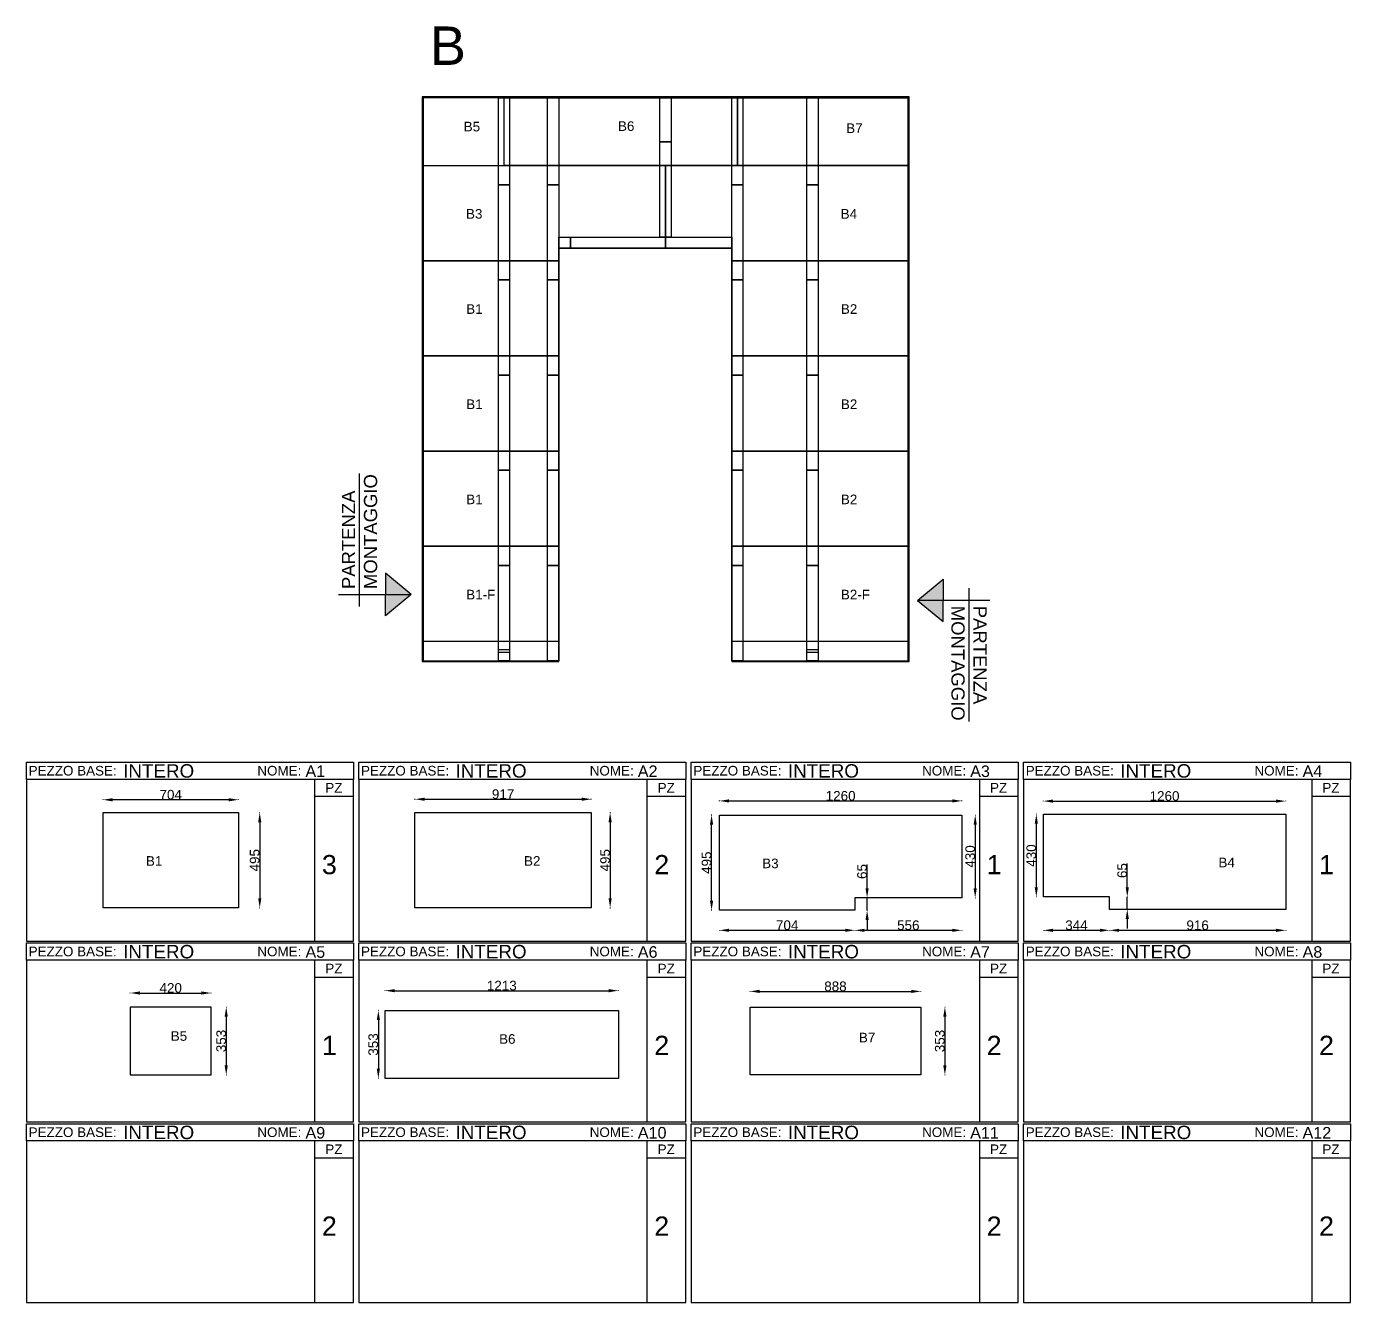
# Model space of a CAD drawing. Header units: millimetres. Extents: x -21857 to 52219, y -34656 to 2347.
# Drawn here: x -13367 to -6482, y -12373 to -5737 of the extents above; entities that cross this region are included whole.
import ezdxf

# ---------------------------------------------------------------- set-up
doc = ezdxf.new("R2010")
doc.units = ezdxf.units.MM
for name, color, linetype in [('- QUOTE', 7, 'Continuous'), ('DISTINTA PRODUZIONE', 7, 'Continuous'), ('FINESTRA', 7, 'Continuous'), ('NOTE TECNICHE', 7, 'Continuous'), ('OFFSET', 2, 'Continuous'), ('PERIMETRO', 1, 'Continuous')]:
    doc.layers.add(name, color=color, linetype=linetype)
for name, color, linetype, true_color in [('MURALI', 7, 'Continuous', 0x766a5e), ('PEZZI SU MISURA', 7, 'Continuous', 0xbb1e10), ('TABELLE TAGLIO', 7, 'Continuous', 0x7f868a)]:
    doc.layers.add(name, color=color, linetype=linetype, true_color=true_color)
doc.styles.get("Standard").update_dxf_attribs({"font": 'arial.ttf'})
doc.dimstyles.new('ISO-25', dxfattribs={"dimtxt": 50, "dimasz": 50, "dimexe": 1.25, "dimexo": 0.625, "dimtad": 1, "dimdec": 0, "dimtxsty": 'Standard', "dimcen": 2.5, "dimadec": 0, "dimazin": 0, "dimtfac": 1, "dimtdec": 0, "dimtmove": 0, "dimatfit": 3, "dimfxl": 1, "dimfxlon": 1, "dimarcsym": 0})

# ---------------------------------------------------------------- blocks, each defined once
blk = doc.blocks.new('TABELLA PEZZI')
at = {"layer": 'TABELLE TAGLIO'}
for points in [[(0, 0), (0, 90), (1700, 90), (1700, 0), (0, 0)], [(1500, -840), (1700, -840), (1700, 0), (1500, 0)], [(1700, -89), (1500, -89)]]:
    blk.add_lwpolyline(points, dxfattribs=at)
blk.add_lwpolyline([(0, -840), (1500, -840), (1500, 0), (0, 0)], close=True, dxfattribs=at)
for tag, p, height in [('DERIVAZIONE', (502.7, 9.7), 70), ('NOME', (1450.6, 12.9), 60), ('QUANTITA', (1536.1, -492.7), 100)]:
    blk.add_attdef(tag, p, '', height=height)
for s, p in [('PEZZO BASE:', (11.3, 20.7)), ('NOME:', (1200.4, 20.7)), ('PZ', (1553.8, -68.1))]:
    blk.add_text(s, height=50, dxfattribs=at).set_placement(p)
blk = doc.blocks.new('*D58')
at = {"layer": '- QUOTE', "color": 0, "lineweight": -2, "transparency": 16777216}
for p, q in [((-12968.8, -9759.6), (-12968.8, -9757.3)), ((-12314.8, -9758.6), (-12918.8, -9758.6)), ((-12264.8, -9759.6), (-12264.8, -9757.3))]:
    blk.add_line(p, q, dxfattribs=at)
at = {"layer": '- QUOTE', "color": 0, "transparency": 16777216}
for points in [[(-12918.8, -9750.2), (-12918.8, -9766.9), (-12968.8, -9758.6)], [(-12314.8, -9750.2), (-12314.8, -9766.9), (-12264.8, -9758.6)]]:
    blk.add_solid(points, dxfattribs=at)
at = {"layer": 'Defpoints', "color": 0, "transparency": 16777216}
for p in [(-12968.8, -9758.6), (-12968.8, -9825.6), (-12264.8, -9825.6)]:
    blk.add_point(p, dxfattribs=at)
at = {"layer": '- QUOTE', "color": 0, "transparency": 16777216, "insert": (-12616.8, -9732.4), "char_height": 50, "attachment_point": 5}
blk.add_mtext('704', dxfattribs=at)
blk = doc.blocks.new('*D59')
at = {"layer": '- QUOTE', "color": 0, "lineweight": -2, "transparency": 16777216}
for p, q in [((-12154.9, -9825.6), (-12152.7, -9825.6)), ((-12153.9, -9875.6), (-12153.9, -10270.6)), ((-12154.9, -10320.6), (-12152.7, -10320.6))]:
    blk.add_line(p, q, dxfattribs=at)
at = {"layer": '- QUOTE', "color": 0, "transparency": 16777216}
for points in [[(-12162.2, -9875.6), (-12145.6, -9875.6), (-12153.9, -9825.6)], [(-12162.2, -10270.6), (-12145.6, -10270.6), (-12153.9, -10320.6)]]:
    blk.add_solid(points, dxfattribs=at)
at = {"layer": 'Defpoints', "color": 0, "transparency": 16777216}
for p in [(-12264.8, -9825.6), (-12264.8, -10320.6), (-12153.9, -10320.6)]:
    blk.add_point(p, dxfattribs=at)
at = {"layer": '- QUOTE', "color": 0, "transparency": 16777216, "insert": (-12180.1, -10073.1), "char_height": 50, "attachment_point": 5, "rotation": 90}
blk.add_mtext('495', dxfattribs=at)
blk = doc.blocks.new('*D60')
at = {"layer": '- QUOTE', "color": 0, "lineweight": -2, "transparency": 16777216}
for p, q in [((-11347.1, -9756.7), (-11347.1, -9754.5)), ((-11297.1, -9755.7), (-10480.1, -9755.7)), ((-10430.1, -9756.7), (-10430.1, -9754.5))]:
    blk.add_line(p, q, dxfattribs=at)
at = {"layer": '- QUOTE', "color": 0, "transparency": 16777216}
for points in [[(-11297.1, -9747.4), (-11297.1, -9764), (-11347.1, -9755.7)], [(-10480.1, -9747.4), (-10480.1, -9764), (-10430.1, -9755.7)]]:
    blk.add_solid(points, dxfattribs=at)
at = {"layer": 'Defpoints', "color": 0, "transparency": 16777216}
for p in [(-10430.1, -9755.7), (-11347.1, -9825.6), (-10430.1, -9825.6)]:
    blk.add_point(p, dxfattribs=at)
at = {"layer": '- QUOTE', "color": 0, "transparency": 16777216, "insert": (-10888.6, -9729.6), "char_height": 50, "attachment_point": 5}
blk.add_mtext('917', dxfattribs=at)
blk = doc.blocks.new('*D61')
at = {"layer": '- QUOTE', "color": 0, "lineweight": -2, "transparency": 16777216}
for p, q in [((-10333, -9825.6), (-10330.7, -9825.6)), ((-10332, -9875.6), (-10332, -10270.6)), ((-10333, -10320.6), (-10330.7, -10320.6))]:
    blk.add_line(p, q, dxfattribs=at)
at = {"layer": '- QUOTE', "color": 0, "transparency": 16777216}
for points in [[(-10340.3, -9875.6), (-10323.6, -9875.6), (-10332, -9825.6)], [(-10340.3, -10270.6), (-10323.6, -10270.6), (-10332, -10320.6)]]:
    blk.add_solid(points, dxfattribs=at)
at = {"layer": 'Defpoints', "color": 0, "transparency": 16777216}
for p in [(-10430.1, -9825.6), (-10430.1, -10320.6), (-10332, -10320.6)]:
    blk.add_point(p, dxfattribs=at)
at = {"layer": '- QUOTE', "color": 0, "transparency": 16777216, "insert": (-10358.1, -10073.1), "char_height": 50, "attachment_point": 5, "rotation": 90}
blk.add_mtext('495', dxfattribs=at)
blk = doc.blocks.new('*D62')
at = {"layer": '- QUOTE', "color": 0, "lineweight": -2, "transparency": 16777216}
for p, q in [((-9763.5, -9765.5), (-9763.5, -9763.2)), ((-9713.5, -9764.5), (-8553.5, -9764.5)), ((-8503.5, -9765.5), (-8503.5, -9763.2))]:
    blk.add_line(p, q, dxfattribs=at)
at = {"layer": '- QUOTE', "color": 0, "transparency": 16777216}
for points in [[(-9713.5, -9756.1), (-9713.5, -9772.8), (-9763.5, -9764.5)], [(-8553.5, -9756.1), (-8553.5, -9772.8), (-8503.5, -9764.5)]]:
    blk.add_solid(points, dxfattribs=at)
at = {"layer": 'Defpoints', "color": 0, "transparency": 16777216}
for p in [(-8503.5, -9764.5), (-9763.5, -9838.3), (-8503.5, -9838.3)]:
    blk.add_point(p, dxfattribs=at)
at = {"layer": '- QUOTE', "color": 0, "transparency": 16777216, "insert": (-9133.5, -9738.3), "char_height": 50, "attachment_point": 5}
blk.add_mtext('1260', dxfattribs=at)
blk = doc.blocks.new('*D63')
at = {"layer": '- QUOTE', "color": 0, "lineweight": -2, "transparency": 16777216}
for p, q in [((-8434.7, -9838.3), (-8432.5, -9838.3)), ((-8433.7, -9888.3), (-8433.7, -10218.3)), ((-8434.7, -10268.3), (-8432.5, -10268.3))]:
    blk.add_line(p, q, dxfattribs=at)
at = {"layer": '- QUOTE', "color": 0, "transparency": 16777216}
for points in [[(-8442.1, -9888.3), (-8425.4, -9888.3), (-8433.7, -9838.3)], [(-8442.1, -10218.3), (-8425.4, -10218.3), (-8433.7, -10268.3)]]:
    blk.add_solid(points, dxfattribs=at)
at = {"layer": 'Defpoints', "color": 0, "transparency": 16777216}
for p in [(-8503.5, -9838.3), (-8503.5, -10268.3), (-8433.7, -10268.3)]:
    blk.add_point(p, dxfattribs=at)
at = {"layer": '- QUOTE', "color": 0, "transparency": 16777216, "insert": (-8459.9, -10053.3), "char_height": 50, "attachment_point": 5, "rotation": 90}
blk.add_mtext('430', dxfattribs=at)
blk = doc.blocks.new('*D64')
at = {"layer": '- QUOTE', "color": 0, "lineweight": -2, "transparency": 16777216}
for p, q in [((-9803.7, -9838.3), (-9805.9, -9838.3)), ((-9804.7, -10283.3), (-9804.7, -9888.3)), ((-9803.7, -10333.3), (-9805.9, -10333.3))]:
    blk.add_line(p, q, dxfattribs=at)
at = {"layer": '- QUOTE', "color": 0, "transparency": 16777216}
for points in [[(-9813, -9888.3), (-9796.3, -9888.3), (-9804.7, -9838.3)], [(-9813, -10283.3), (-9796.3, -10283.3), (-9804.7, -10333.3)]]:
    blk.add_solid(points, dxfattribs=at)
at = {"layer": 'Defpoints', "color": 0, "transparency": 16777216}
for p in [(-9804.7, -9838.3), (-9763.5, -9838.3), (-9763.5, -10333.3)]:
    blk.add_point(p, dxfattribs=at)
at = {"layer": '- QUOTE', "color": 0, "transparency": 16777216, "insert": (-9830.8, -10085.8), "char_height": 50, "attachment_point": 5, "rotation": 90}
blk.add_mtext('495', dxfattribs=at)
blk = doc.blocks.new('*D65')
at = {"layer": '- QUOTE', "color": 0, "lineweight": -2, "transparency": 16777216}
for p, q in [((-9763.5, -10436.4), (-9763.5, -10438.6)), ((-9713.5, -10437.4), (-9109.5, -10437.4)), ((-9059.5, -10436.4), (-9059.5, -10438.6))]:
    blk.add_line(p, q, dxfattribs=at)
at = {"layer": '- QUOTE', "color": 0, "transparency": 16777216}
for points in [[(-9713.5, -10429), (-9713.5, -10445.7), (-9763.5, -10437.4)], [(-9109.5, -10429), (-9109.5, -10445.7), (-9059.5, -10437.4)]]:
    blk.add_solid(points, dxfattribs=at)
at = {"layer": 'Defpoints', "color": 0, "transparency": 16777216}
for p in [(-9763.5, -10333.3), (-9059.5, -10333.3), (-9059.5, -10437.4)]:
    blk.add_point(p, dxfattribs=at)
at = {"layer": '- QUOTE', "color": 0, "transparency": 16777216, "insert": (-9411.5, -10411.2), "char_height": 50, "attachment_point": 5}
blk.add_mtext('704', dxfattribs=at)
blk = doc.blocks.new('*D66')
at = {"layer": '- QUOTE', "color": 0, "lineweight": -2, "transparency": 16777216}
for p, q in [((-8995.9, -10218.3), (-8995.9, -10094.8)), ((-8996.9, -10268.3), (-8994.6, -10268.3)), ((-8995.9, -10333.3), (-8995.9, -10268.3)), ((-8996.9, -10333.3), (-8994.6, -10333.3)), ((-8995.9, -10383.3), (-8995.9, -10433.3))]:
    blk.add_line(p, q, dxfattribs=at)
at = {"layer": '- QUOTE', "color": 0, "transparency": 16777216}
for points in [[(-9004.2, -10218.3), (-8987.5, -10218.3), (-8995.9, -10268.3)], [(-9004.2, -10383.3), (-8987.5, -10383.3), (-8995.9, -10333.3)]]:
    blk.add_solid(points, dxfattribs=at)
at = {"layer": 'Defpoints', "color": 0, "transparency": 16777216}
for p in [(-9059.5, -10268.3), (-8995.9, -10268.3), (-9059.5, -10333.3)]:
    blk.add_point(p, dxfattribs=at)
at = {"layer": '- QUOTE', "color": 0, "transparency": 16777216, "insert": (-9022, -10131.6), "char_height": 50, "attachment_point": 5, "rotation": 90}
blk.add_mtext('65', dxfattribs=at)
blk = doc.blocks.new('*D67')
at = {"layer": '- QUOTE', "color": 0, "lineweight": -2, "transparency": 16777216}
for p, q in [((-9059.5, -10436.5), (-9059.5, -10438.8)), ((-9009.5, -10437.5), (-8553.5, -10437.5)), ((-8503.5, -10436.5), (-8503.5, -10438.8))]:
    blk.add_line(p, q, dxfattribs=at)
at = {"layer": '- QUOTE', "color": 0, "transparency": 16777216}
for points in [[(-9009.5, -10429.2), (-9009.5, -10445.8), (-9059.5, -10437.5)], [(-8553.5, -10429.2), (-8553.5, -10445.8), (-8503.5, -10437.5)]]:
    blk.add_solid(points, dxfattribs=at)
at = {"layer": 'Defpoints', "color": 0, "transparency": 16777216}
for p in [(-9059.5, -10268.3), (-8503.5, -10268.3), (-8503.5, -10437.5)]:
    blk.add_point(p, dxfattribs=at)
at = {"layer": '- QUOTE', "color": 0, "transparency": 16777216, "insert": (-8781.5, -10411.4), "char_height": 50, "attachment_point": 5}
blk.add_mtext('556', dxfattribs=at)
blk = doc.blocks.new('*D68')
at = {"layer": '- QUOTE', "color": 0, "lineweight": -2, "transparency": 16777216}
for p, q in [((-8079.3, -9766.5), (-8079.3, -9764.2)), ((-8029.3, -9765.5), (-6869.3, -9765.5)), ((-6819.3, -9766.5), (-6819.3, -9764.2))]:
    blk.add_line(p, q, dxfattribs=at)
at = {"layer": '- QUOTE', "color": 0, "transparency": 16777216}
for points in [[(-8029.3, -9757.1), (-8029.3, -9773.8), (-8079.3, -9765.5)], [(-6869.3, -9757.1), (-6869.3, -9773.8), (-6819.3, -9765.5)]]:
    blk.add_solid(points, dxfattribs=at)
at = {"layer": 'Defpoints', "color": 0, "transparency": 16777216}
for p in [(-6819.3, -9765.5), (-8079.3, -9833.6), (-6819.3, -9833.6)]:
    blk.add_point(p, dxfattribs=at)
at = {"layer": '- QUOTE', "color": 0, "transparency": 16777216, "insert": (-7449.3, -9739.3), "char_height": 50, "attachment_point": 5}
blk.add_mtext('1260', dxfattribs=at)
blk = doc.blocks.new('*D69')
at = {"layer": '- QUOTE', "color": 0, "lineweight": -2, "transparency": 16777216}
for p, q in [((-8115, -9833.6), (-8117.3, -9833.6)), ((-8116, -9883.6), (-8116, -10213.6)), ((-8115, -10263.6), (-8117.3, -10263.6))]:
    blk.add_line(p, q, dxfattribs=at)
at = {"layer": '- QUOTE', "color": 0, "transparency": 16777216}
for points in [[(-8124.4, -9883.6), (-8107.7, -9883.6), (-8116, -9833.6)], [(-8124.4, -10213.6), (-8107.7, -10213.6), (-8116, -10263.6)]]:
    blk.add_solid(points, dxfattribs=at)
at = {"layer": 'Defpoints', "color": 0, "transparency": 16777216}
for p in [(-8079.3, -9833.6), (-8116, -10263.6), (-8079.3, -10263.6)]:
    blk.add_point(p, dxfattribs=at)
at = {"layer": '- QUOTE', "color": 0, "transparency": 16777216, "insert": (-8142.2, -10048.6), "char_height": 50, "attachment_point": 5, "rotation": 90}
blk.add_mtext('430', dxfattribs=at)
blk = doc.blocks.new('*D70')
at = {"layer": '- QUOTE', "color": 0, "lineweight": -2, "transparency": 16777216}
for p, q in [((-8079.3, -10436.5), (-8079.3, -10438.8)), ((-8029.3, -10437.5), (-7785.3, -10437.5)), ((-7735.3, -10436.5), (-7735.3, -10438.8))]:
    blk.add_line(p, q, dxfattribs=at)
at = {"layer": '- QUOTE', "color": 0, "transparency": 16777216}
for points in [[(-8029.3, -10429.2), (-8029.3, -10445.8), (-8079.3, -10437.5)], [(-7785.3, -10429.2), (-7785.3, -10445.8), (-7735.3, -10437.5)]]:
    blk.add_solid(points, dxfattribs=at)
at = {"layer": 'Defpoints', "color": 0, "transparency": 16777216}
for p in [(-8079.3, -10263.6), (-7735.3, -10263.6), (-7735.3, -10437.5)]:
    blk.add_point(p, dxfattribs=at)
at = {"layer": '- QUOTE', "color": 0, "transparency": 16777216, "insert": (-7907.3, -10411.3), "char_height": 50, "attachment_point": 5}
blk.add_mtext('344', dxfattribs=at)
blk = doc.blocks.new('*D71')
at = {"layer": '- QUOTE', "color": 0, "lineweight": -2, "transparency": 16777216}
for p, q in [((-7643.1, -10213.6), (-7643.1, -10090.1)), ((-7644.1, -10263.6), (-7641.8, -10263.6)), ((-7643.1, -10328.6), (-7643.1, -10263.6)), ((-7644.1, -10328.6), (-7641.8, -10328.6)), ((-7643.1, -10378.6), (-7643.1, -10428.6))]:
    blk.add_line(p, q, dxfattribs=at)
at = {"layer": '- QUOTE', "color": 0, "transparency": 16777216}
for points in [[(-7651.4, -10213.6), (-7634.7, -10213.6), (-7643.1, -10263.6)], [(-7651.4, -10378.6), (-7634.7, -10378.6), (-7643.1, -10328.6)]]:
    blk.add_solid(points, dxfattribs=at)
at = {"layer": 'Defpoints', "color": 0, "transparency": 16777216}
for p in [(-7735.3, -10263.6), (-7643.1, -10263.6), (-7735.3, -10328.6)]:
    blk.add_point(p, dxfattribs=at)
at = {"layer": '- QUOTE', "color": 0, "transparency": 16777216, "insert": (-7669.2, -10126.8), "char_height": 50, "attachment_point": 5, "rotation": 90}
blk.add_mtext('65', dxfattribs=at)
blk = doc.blocks.new('*D72')
at = {"layer": '- QUOTE', "color": 0, "lineweight": -2, "transparency": 16777216}
for p, q in [((-7735.3, -10436.5), (-7735.3, -10438.8)), ((-7685.3, -10437.5), (-6869.3, -10437.5)), ((-6819.3, -10436.5), (-6819.3, -10438.8))]:
    blk.add_line(p, q, dxfattribs=at)
at = {"layer": '- QUOTE', "color": 0, "transparency": 16777216}
for points in [[(-7685.3, -10429.2), (-7685.3, -10445.8), (-7735.3, -10437.5)], [(-6869.3, -10429.2), (-6869.3, -10445.8), (-6819.3, -10437.5)]]:
    blk.add_solid(points, dxfattribs=at)
at = {"layer": 'Defpoints', "color": 0, "transparency": 16777216}
for p in [(-7735.3, -10328.6), (-6819.3, -10328.6), (-6819.3, -10437.5)]:
    blk.add_point(p, dxfattribs=at)
at = {"layer": '- QUOTE', "color": 0, "transparency": 16777216, "insert": (-7277.3, -10411.4), "char_height": 50, "attachment_point": 5}
blk.add_mtext('916', dxfattribs=at)
blk = doc.blocks.new('*D73')
at = {"layer": '- QUOTE', "color": 0, "lineweight": -2, "transparency": 16777216}
for p, q in [((-12826.8, -10764.5), (-12826.8, -10762.3)), ((-12776.8, -10763.5), (-12456.8, -10763.5)), ((-12406.8, -10764.5), (-12406.8, -10762.3))]:
    blk.add_line(p, q, dxfattribs=at)
at = {"layer": '- QUOTE', "color": 0, "transparency": 16777216}
for points in [[(-12776.8, -10755.2), (-12776.8, -10771.8), (-12826.8, -10763.5)], [(-12456.8, -10755.2), (-12456.8, -10771.8), (-12406.8, -10763.5)]]:
    blk.add_solid(points, dxfattribs=at)
at = {"layer": 'Defpoints', "color": 0, "transparency": 16777216}
for p in [(-12406.8, -10763.5), (-12826.8, -10836.6), (-12406.8, -10836.6)]:
    blk.add_point(p, dxfattribs=at)
at = {"layer": '- QUOTE', "color": 0, "transparency": 16777216, "insert": (-12616.8, -10737.4), "char_height": 50, "attachment_point": 5}
blk.add_mtext('420', dxfattribs=at)
blk = doc.blocks.new('*D74')
at = {"layer": '- QUOTE', "color": 0, "lineweight": -2, "transparency": 16777216}
for p, q in [((-12329.2, -10836.6), (-12326.9, -10836.6)), ((-12328.2, -10886.6), (-12328.2, -11139.6)), ((-12329.2, -11189.6), (-12326.9, -11189.6))]:
    blk.add_line(p, q, dxfattribs=at)
at = {"layer": '- QUOTE', "color": 0, "transparency": 16777216}
for points in [[(-12336.5, -10886.6), (-12319.9, -10886.6), (-12328.2, -10836.6)], [(-12336.5, -11139.6), (-12319.9, -11139.6), (-12328.2, -11189.6)]]:
    blk.add_solid(points, dxfattribs=at)
at = {"layer": 'Defpoints', "color": 0, "transparency": 16777216}
for p in [(-12406.8, -10836.6), (-12406.8, -11189.6), (-12328.2, -11189.6)]:
    blk.add_point(p, dxfattribs=at)
at = {"layer": '- QUOTE', "color": 0, "transparency": 16777216, "insert": (-12354.4, -11013.1), "char_height": 50, "attachment_point": 5, "rotation": 90}
blk.add_mtext('353', dxfattribs=at)
blk = doc.blocks.new('*D75')
at = {"layer": '- QUOTE', "color": 0, "lineweight": -2, "transparency": 16777216}
for p, q in [((-11501.8, -10752.3), (-11501.8, -10750.1)), ((-11451.8, -10751.3), (-10338.8, -10751.3)), ((-10288.8, -10752.3), (-10288.8, -10750.1))]:
    blk.add_line(p, q, dxfattribs=at)
at = {"layer": '- QUOTE', "color": 0, "transparency": 16777216}
for points in [[(-11451.8, -10743), (-11451.8, -10759.7), (-11501.8, -10751.3)], [(-10338.8, -10743), (-10338.8, -10759.7), (-10288.8, -10751.3)]]:
    blk.add_solid(points, dxfattribs=at)
at = {"layer": 'Defpoints', "color": 0, "transparency": 16777216}
for p in [(-10288.8, -10751.3), (-11501.8, -10854.7), (-10288.8, -10854.7)]:
    blk.add_point(p, dxfattribs=at)
at = {"layer": '- QUOTE', "color": 0, "transparency": 16777216, "insert": (-10895.3, -10725.2), "char_height": 50, "attachment_point": 5}
blk.add_mtext('1213', dxfattribs=at)
blk = doc.blocks.new('*D76')
at = {"layer": '- QUOTE', "color": 0, "lineweight": -2, "transparency": 16777216}
for p, q in [((-11536.2, -10854.7), (-11538.5, -10854.7)), ((-11537.2, -10904.7), (-11537.2, -11157.7)), ((-11536.2, -11207.7), (-11538.5, -11207.7))]:
    blk.add_line(p, q, dxfattribs=at)
at = {"layer": '- QUOTE', "color": 0, "transparency": 16777216}
for points in [[(-11545.6, -10904.7), (-11528.9, -10904.7), (-11537.2, -10854.7)], [(-11545.6, -11157.7), (-11528.9, -11157.7), (-11537.2, -11207.7)]]:
    blk.add_solid(points, dxfattribs=at)
at = {"layer": 'Defpoints', "color": 0, "transparency": 16777216}
for p in [(-11501.8, -10854.7), (-11537.2, -11207.7), (-11501.8, -11207.7)]:
    blk.add_point(p, dxfattribs=at)
at = {"layer": '- QUOTE', "color": 0, "transparency": 16777216, "insert": (-11563.4, -11031.2), "char_height": 50, "attachment_point": 5, "rotation": 90}
blk.add_mtext('353', dxfattribs=at)
blk = doc.blocks.new('*D77')
at = {"layer": '- QUOTE', "color": 0, "lineweight": -2, "transparency": 16777216}
for p, q in [((-9604.4, -10756.1), (-9604.4, -10753.8)), ((-9554.4, -10755.1), (-8766.4, -10755.1)), ((-8716.4, -10756.1), (-8716.4, -10753.8))]:
    blk.add_line(p, q, dxfattribs=at)
at = {"layer": '- QUOTE', "color": 0, "transparency": 16777216}
for points in [[(-9554.4, -10746.8), (-9554.4, -10763.4), (-9604.4, -10755.1)], [(-8766.4, -10746.8), (-8766.4, -10763.4), (-8716.4, -10755.1)]]:
    blk.add_solid(points, dxfattribs=at)
at = {"layer": 'Defpoints', "color": 0, "transparency": 16777216}
for p in [(-8716.4, -10755.1), (-9604.4, -10836.6), (-8716.4, -10836.6)]:
    blk.add_point(p, dxfattribs=at)
at = {"layer": '- QUOTE', "color": 0, "transparency": 16777216, "insert": (-9160.4, -10728.9), "char_height": 50, "attachment_point": 5}
blk.add_mtext('888', dxfattribs=at)
blk = doc.blocks.new('*D78')
at = {"layer": '- QUOTE', "color": 0, "lineweight": -2, "transparency": 16777216}
for p, q in [((-8592.4, -10836.6), (-8590.2, -10836.6)), ((-8591.4, -10886.6), (-8591.4, -11139.6)), ((-8592.4, -11189.6), (-8590.2, -11189.6))]:
    blk.add_line(p, q, dxfattribs=at)
at = {"layer": '- QUOTE', "color": 0, "transparency": 16777216}
for points in [[(-8599.7, -10886.6), (-8583.1, -10886.6), (-8591.4, -10836.6)], [(-8599.7, -11139.6), (-8583.1, -11139.6), (-8591.4, -11189.6)]]:
    blk.add_solid(points, dxfattribs=at)
at = {"layer": 'Defpoints', "color": 0, "transparency": 16777216}
for p in [(-8716.4, -10836.6), (-8716.4, -11189.6), (-8591.4, -11189.6)]:
    blk.add_point(p, dxfattribs=at)
at = {"layer": '- QUOTE', "color": 0, "transparency": 16777216, "insert": (-8617.6, -11013.1), "char_height": 50, "attachment_point": 5, "rotation": 90}
blk.add_mtext('353', dxfattribs=at)
blk = doc.blocks.new('PARTENZA MONTAGGIO')
at = {"layer": 'NOTE TECNICHE'}
h = blk.add_hatch(color=3, dxfattribs=at)
h.dxf.hatch_style = 1
h.paths.add_polyline_path([(29.6, -347), (116.6, -274.7), (29.6, -274.7)])
h.paths.add_polyline_path([(29.6, -274.7), (116.6, -274.7), (29.6, -202.4)])
at = {"layer": 'NOTE TECNICHE', "color": 3}
for points in [[(-58.3, -315.9), (-58.3, 137.3)], [(-129.7, -274.7), (116.6, -274.7), (29.6, -202.4), (29.6, -274.7)], [(-129.7, -274.7), (116.6, -274.7), (29.6, -347), (29.6, -274.7)]]:
    blk.add_lwpolyline(points, dxfattribs=at)
at = {"layer": 'NOTE TECNICHE', "insert": (-118.7, -256.3), "char_height": 45, "attachment_point": 1, "rotation": 90}
blk.add_mtext_dynamic_manual_height_columns('PARTENZA MONTAGGIO', width=465.264, gutter_width=2326.3, heights=[0], dxfattribs=at)

msp = doc.modelspace()

# ---------------------------------------------------------------- linework, layer by layer
at = {"layer": 'MURALI'}
for points in [[(-10912.5, -6107.3), (-10854.5, -6107.3), (-10854.5, -6560.3), (-10912.5, -6560.3)], [(-10657.5, -6107.3), (-10599.5, -6107.3), (-10599.5, -6560.3), (-10657.5, -6560.3)], [(-10014.9, -6337.3), (-10072.9, -6337.3), (-10072.9, -6107.3), (-10014.9, -6107.3)], [(-9699.5, -6107.3), (-9641.5, -6107.3), (-9641.5, -6560.3), (-9699.5, -6560.3)], [(-9308.5, -6107.3), (-9250.5, -6107.3), (-9250.5, -6560.3), (-9308.5, -6560.3)], [(-10014.9, -6832.3), (-10072.9, -6832.3), (-10072.9, -6337.3), (-10014.9, -6337.3)], [(-10912.5, -6560.3), (-10854.5, -6560.3), (-10854.5, -7055.3), (-10912.5, -7055.3)], [(-10657.5, -6560.3), (-10599.5, -6560.3), (-10599.5, -7055.3), (-10657.5, -7055.3)], [(-9699.5, -6560.3), (-9641.5, -6560.3), (-9641.5, -7055.3), (-9699.5, -7055.3)], [(-9308.5, -6560.3), (-9250.5, -6560.3), (-9250.5, -7055.3), (-9308.5, -7055.3)], [(-10599.5, -6890.3), (-10599.5, -6832.3), (-10538.5, -6832.3), (-10538.5, -6890.3)], [(-10538.5, -6890.3), (-10538.5, -6832.3), (-10043.5, -6832.3), (-10043.5, -6890.3)], [(-10043.5, -6890.3), (-10043.5, -6832.3), (-9699.5, -6832.3), (-9699.5, -6890.3)], [(-10912.5, -7055.3), (-10854.5, -7055.3), (-10854.5, -7550.3), (-10912.5, -7550.3)], [(-10657.5, -7055.3), (-10599.5, -7055.3), (-10599.5, -7550.3), (-10657.5, -7550.3)], [(-9699.5, -7055.3), (-9641.5, -7055.3), (-9641.5, -7550.3), (-9699.5, -7550.3)], [(-9308.5, -7055.3), (-9250.5, -7055.3), (-9250.5, -7550.3), (-9308.5, -7550.3)], [(-10912.5, -7550.3), (-10854.5, -7550.3), (-10854.5, -8045.3), (-10912.5, -8045.3)], [(-10657.5, -7550.3), (-10599.5, -7550.3), (-10599.5, -8045.3), (-10657.5, -8045.3)], [(-9699.5, -7550.3), (-9641.5, -7550.3), (-9641.5, -8045.3), (-9699.5, -8045.3)], [(-9308.5, -7550.3), (-9250.5, -7550.3), (-9250.5, -8045.3), (-9308.5, -8045.3)], [(-10912.5, -8045.3), (-10854.5, -8045.3), (-10854.5, -8540.3), (-10912.5, -8540.3)], [(-10657.5, -8045.3), (-10599.5, -8045.3), (-10599.5, -8540.3), (-10657.5, -8540.3)], [(-9699.5, -8045.3), (-9641.5, -8045.3), (-9641.5, -8540.3), (-9699.5, -8540.3)], [(-9308.5, -8045.3), (-9250.5, -8045.3), (-9250.5, -8540.3), (-9308.5, -8540.3)], [(-10912.5, -8540.3), (-10854.5, -8540.3), (-10854.5, -9035.3), (-10912.5, -9035.3)], [(-10657.5, -8540.3), (-10599.5, -8540.3), (-10599.5, -9035.3), (-10657.5, -9035.3)], [(-9699.5, -8540.3), (-9641.5, -8540.3), (-9641.5, -9035.3), (-9699.5, -9035.3)], [(-9308.5, -8540.3), (-9250.5, -8540.3), (-9250.5, -9035.3), (-9308.5, -9035.3)], [(-10854.5, -8993), (-10912.5, -8993), (-10912.5, -8977.4), (-10854.5, -8977.4)], [(-9250.5, -8993), (-9308.5, -8993), (-9308.5, -8977.4), (-9250.5, -8977.4)]]:
    msp.add_lwpolyline(points, close=True, dxfattribs=at)
at = {"layer": 'OFFSET'}
msp.add_lwpolyline([(-9699.5, -9035.3), (-8782.5, -9035.3), (-8782.5, -6107.3), (-11303.5, -6107.3), (-11303.5, -9035.3), (-10599.5, -9035.3)], dxfattribs=at)
at = {"layer": 'PERIMETRO'}
for points in [[(-9699.5, -9040.3), (-8777.5, -9040.3), (-8777.5, -6102.3), (-11308.5, -6102.3), (-11308.5, -9040.3)], [(-10599.5, -9040.3), (-10599.5, -6890.3), (-9699.5, -6890.3), (-9699.5, -9040.3)], [(-11308.5, -9040.3), (-10599.5, -9040.3)]]:
    msp.add_lwpolyline(points, dxfattribs=at)
at = {"layer": 'PEZZI SU MISURA'}
for points in [[(-11303.5, -6460.3), (-10883.5, -6460.3), (-10883.5, -6107.3), (-11303.5, -6107.3), (-11303.5, -6460.3)], [(-10883.5, -6107.3), (-9670.5, -6107.3), (-9670.5, -6460.3), (-10883.5, -6460.3), (-10883.5, -6107.3)], [(-9670.5, -6107.3), (-8782.5, -6107.3), (-8782.5, -6460.3), (-9670.5, -6460.3), (-9670.5, -6107.3)], [(-10043.5, -6890.3), (-10599.5, -6890.3), (-10599.5, -6955.3), (-11303.5, -6955.3), (-11303.5, -6460.3), (-10043.5, -6460.3), (-10043.5, -6890.3)], [(-10043.5, -6460.3), (-8783.5, -6460.3), (-8783.5, -6955.3), (-9699.5, -6955.3), (-9699.5, -6890.3), (-10043.5, -6890.3), (-10043.5, -6460.3)], [(-8503.5, -10268.3), (-9059.5, -10268.3), (-9059.5, -10333.3), (-9763.5, -10333.3), (-9763.5, -9838.3), (-8503.5, -9838.3), (-8503.5, -10268.3)], [(-8079.3, -9833.6), (-6819.3, -9833.6), (-6819.3, -10328.6), (-7735.3, -10328.6), (-7735.3, -10263.6), (-8079.3, -10263.6), (-8079.3, -9833.6)], [(-12826.8, -11189.6), (-12406.8, -11189.6), (-12406.8, -10836.6), (-12826.8, -10836.6), (-12826.8, -11189.6)], [(-11501.8, -10854.7), (-10288.8, -10854.7), (-10288.8, -11207.7), (-11501.8, -11207.7), (-11501.8, -10854.7)], [(-9604.4, -10836.6), (-8716.4, -10836.6), (-8716.4, -11189.6), (-9604.4, -11189.6), (-9604.4, -10836.6)]]:
    msp.add_lwpolyline(points, dxfattribs=at)
for points in [[(-11303.5, -6955.3), (-10599.5, -6955.3), (-10599.5, -7450.3), (-11303.5, -7450.3)], [(-9699.5, -6955.3), (-8782.5, -6955.3), (-8782.5, -7450.3), (-9699.5, -7450.3)], [(-11303.5, -7450.3), (-10599.5, -7450.3), (-10599.5, -7945.3), (-11303.5, -7945.3)], [(-9699.5, -7450.3), (-8782.5, -7450.3), (-8782.5, -7945.3), (-9699.5, -7945.3)], [(-11303.5, -7945.3), (-10599.5, -7945.3), (-10599.5, -8440.3), (-11303.5, -8440.3)], [(-9699.5, -7945.3), (-8782.5, -7945.3), (-8782.5, -8440.3), (-9699.5, -8440.3)], [(-11303.5, -8440.3), (-10599.5, -8440.3), (-10599.5, -8935.3), (-11303.5, -8935.3)], [(-9699.5, -8440.3), (-8782.5, -8440.3), (-8782.5, -8935.3), (-9699.5, -8935.3)], [(-12968.8, -9825.6), (-12264.8, -9825.6), (-12264.8, -10320.6), (-12968.8, -10320.6)], [(-11347.1, -9825.6), (-10430.1, -9825.6), (-10430.1, -10320.6), (-11347.1, -10320.6)]]:
    msp.add_lwpolyline(points, close=True, dxfattribs=at)

# ---------------------------------------------------------------- block references
at = {"layer": 'NOTE TECNICHE', "xscale": 1.527824448659311, "yscale": 1.527824448659311, "zscale": 1.527824448659311}
msp.add_blockref('PARTENZA MONTAGGIO', (-11545.5, -8271.1), dxfattribs=at)
at = {"layer": 'NOTE TECNICHE', "xscale": 1.527824448659311, "yscale": 1.527824448659311, "zscale": 1.527824448659311, "rotation": 180}
msp.add_blockref('PARTENZA MONTAGGIO', (-8555.5, -9141.1), dxfattribs=at)
at = {"layer": 'TABELLE TAGLIO'}
for p, values in [((-13366.8, -9653.1), {'QUANTITA': '3', 'DERIVAZIONE': 'INTERO', 'NOME': 'A1'}), ((-11638.6, -9653.1), {'QUANTITA': '2', 'DERIVAZIONE': 'INTERO', 'NOME': 'A2'}), ((-9910.4, -9653.1), {'QUANTITA': '1', 'DERIVAZIONE': 'INTERO', 'NOME': 'A3'}), ((-8182.3, -9653.1), {'QUANTITA': '1', 'DERIVAZIONE': 'INTERO', 'NOME': 'A4'}), ((-13366.8, -10593.1), {'QUANTITA': '1', 'DERIVAZIONE': 'INTERO', 'NOME': 'A5'}), ((-11638.6, -10593.1), {'QUANTITA': '2', 'DERIVAZIONE': 'INTERO', 'NOME': 'A6'}), ((-9910.4, -10593.1), {'QUANTITA': '2', 'DERIVAZIONE': 'INTERO', 'NOME': 'A7'}), ((-8182.3, -10593.1), {'QUANTITA': '2', 'DERIVAZIONE': 'INTERO', 'NOME': 'A8'}), ((-13366.8, -11533.1), {'QUANTITA': '2', 'DERIVAZIONE': 'INTERO', 'NOME': 'A9'}), ((-11638.6, -11533.1), {'QUANTITA': '2', 'DERIVAZIONE': 'INTERO', 'NOME': 'A10'}), ((-9910.4, -11533.1), {'QUANTITA': '2', 'DERIVAZIONE': 'INTERO', 'NOME': 'A11'}), ((-8182.3, -11533.1), {'QUANTITA': '2', 'DERIVAZIONE': 'INTERO', 'NOME': 'A12'})]:
    msp.add_blockref('TABELLA PEZZI', p, dxfattribs=at).add_auto_attribs(values)

# ---------------------------------------------------------------- texts
at = {"layer": 'DISTINTA PRODUZIONE', "char_height": 50, "attachment_point": 1}
for s, insert in [('B5', (-11093.5, -6232.7)), ('B6', (-10291.2, -6230.3)), ('B7', (-9104.6, -6241)), ('B3', (-11081.4, -6686.5)), ('B4', (-9133.2, -6686.5)), ('B1', (-11080.4, -7181.5)), ('B2', (-9132.2, -7181.5)), ('B1', (-11080.4, -7676.5)), ('B2', (-9132.2, -7676.5)), ('B1', (-11080.4, -8171.5)), ('B2', (-9132.2, -8171.5)), ('B1-F', (-11080.4, -8666.5)), ('B2-F', (-9132.2, -8666.5)), ('B2', (-10779.8, -10051.8)), ('B1', (-12745.7, -10051.8)), ('B3', (-9541.4, -10064.5)), ('B4', (-7169, -10059.8)), ('B5', (-12616.8, -10962)), ('B6', (-10909.5, -10977.6)), ('B7', (-9038.5, -10970.3))]:
    msp.add_mtext_dynamic_manual_height_columns(s, width=389.083, gutter_width=1550.9, heights=[0], dxfattribs=dict(at, insert=insert))
at = {"layer": 'FINESTRA', "insert": (-11268.3, -5737), "char_height": 200, "attachment_point": 1}
msp.add_mtext_dynamic_manual_height_columns('B', width=5202.875, gutter_width=1550.9, heights=[0], dxfattribs=at)

# ---------------------------------------------------------------- dimensions: what is measured, and where the dimension line sits
at = {"layer": '- QUOTE'}
for base, p1, p2, picture, middle in [((-12968.8, -9758.6), (-12264.8, -9825.6), (-12968.8, -9825.6), '*D58', (-12616.8, -9732.4)), ((-10430.1, -9755.7), (-11347.1, -9825.6), (-10430.1, -9825.6), '*D60', (-10888.6, -9729.6)), ((-8503.5, -9764.5), (-9763.5, -9838.3), (-8503.5, -9838.3), '*D62', (-9133.5, -9738.3)), ((-6819.3, -9765.5), (-8079.3, -9833.6), (-6819.3, -9833.6), '*D68', (-7449.3, -9739.3)), ((-8503.5, -10437.5), (-9059.5, -10268.3), (-8503.5, -10268.3), '*D67', (-8781.5, -10411.4)), ((-7735.3, -10437.5), (-8079.3, -10263.6), (-7735.3, -10263.6), '*D70', (-7907.3, -10411.3)), ((-9059.5, -10437.4), (-9763.5, -10333.3), (-9059.5, -10333.3), '*D65', (-9411.5, -10411.2)), ((-6819.3, -10437.5), (-7735.3, -10328.6), (-6819.3, -10328.6), '*D72', (-7277.3, -10411.4)), ((-12406.8, -10763.5), (-12826.8, -10836.6), (-12406.8, -10836.6), '*D73', (-12616.8, -10737.4)), ((-10288.8, -10751.3), (-11501.8, -10854.7), (-10288.8, -10854.7), '*D75', (-10895.3, -10725.2)), ((-8716.4, -10755.1), (-9604.4, -10836.6), (-8716.4, -10836.6), '*D77', (-9160.4, -10728.9))]:
    dim = msp.add_linear_dim(base=base, p1=p1, p2=p2, dimstyle='ISO-25', dxfattribs=at)
    dim.commit()
    dim.dimension.update_dxf_attribs({"geometry": picture, "text_midpoint": middle})
for base, p1, p2, picture, middle in [((-12153.9, -10320.6), (-12264.8, -9825.6), (-12264.8, -10320.6), '*D59', (-12180.1, -10073.1)), ((-10332, -10320.6), (-10430.1, -9825.6), (-10430.1, -10320.6), '*D61', (-10358.1, -10073.1)), ((-9804.7, -9838.3), (-9763.5, -10333.3), (-9763.5, -9838.3), '*D64', (-9830.8, -10085.8)), ((-8433.7, -10268.3), (-8503.5, -9838.3), (-8503.5, -10268.3), '*D63', (-8459.9, -10053.3)), ((-8116, -10263.6), (-8079.3, -9833.6), (-8079.3, -10263.6), '*D69', (-8142.2, -10048.6)), ((-8995.9, -10268.3), (-9059.5, -10333.3), (-9059.5, -10268.3), '*D66', (-9022, -10131.6)), ((-7643.1, -10263.6), (-7735.3, -10328.6), (-7735.3, -10263.6), '*D71', (-7669.2, -10126.8)), ((-12328.2, -11189.6), (-12406.8, -10836.6), (-12406.8, -11189.6), '*D74', (-12354.4, -11013.1)), ((-11537.2, -11207.7), (-11501.8, -10854.7), (-11501.8, -11207.7), '*D76', (-11563.4, -11031.2)), ((-8591.4, -11189.6), (-8716.4, -10836.6), (-8716.4, -11189.6), '*D78', (-8617.6, -11013.1))]:
    dim = msp.add_linear_dim(base=base, p1=p1, p2=p2, angle=90, dimstyle='ISO-25', dxfattribs=at)
    dim.commit()
    dim.dimension.update_dxf_attribs({"geometry": picture, "text_midpoint": middle})

doc.saveas('drawing.dxf')
